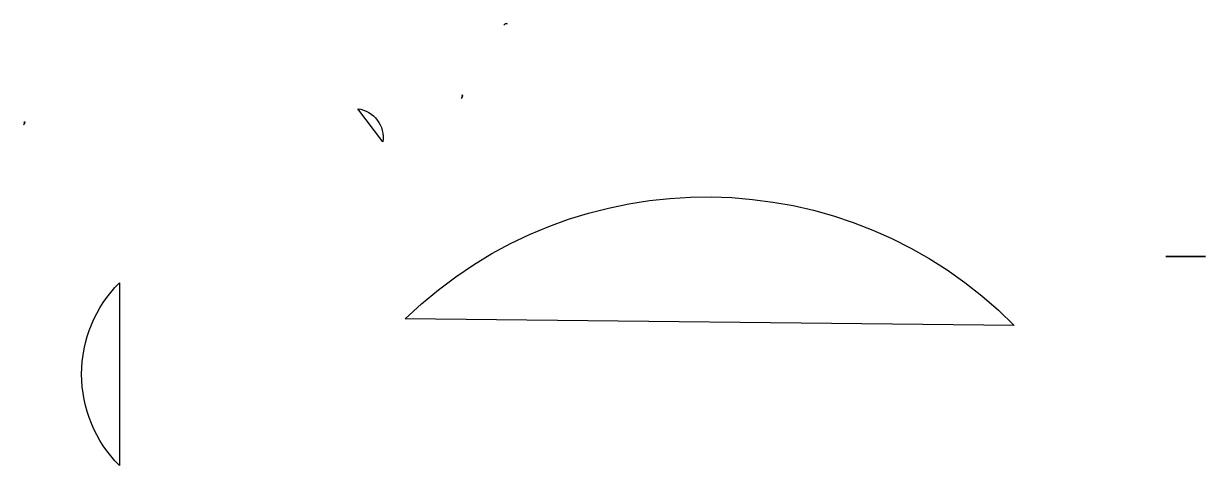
# Model space of a CAD drawing. Header units: inches. Extents: x -43.3 to -7.7, y 3.4 to 16.7.
import ezdxf

# ---------------------------------------------------------------- set-up
doc = ezdxf.new("R2010")
doc.units = ezdxf.units.IN
doc.header["$MEASUREMENT"] = 0

msp = doc.modelspace()

# ---------------------------------------------------------------- linework, layer by layer
for points in [[(-28.772, 16.681, 0.305615), (-28.875, 16.636, -0.305615)], [(-30.162, 14.427, 0.305615), (-30.126, 14.533, -0.305615)], [(-32.518, 13.121), (-33.27, 14.119, -0.414214)], [(-43.35, 13.633, 0.287259), (-43.326, 13.736, -0.347025)], [(-13.484, 7.584), (-31.845, 7.788, -0.410957)], [(-40.463, 8.867), (-40.463, 3.367, -0.414214)]]:
    msp.add_lwpolyline(points, format="xyb", close=True)
msp.add_lwpolyline([(-7.724, 9.665), (-8.912, 9.665)], close=True)

doc.saveas('drawing.dxf')
